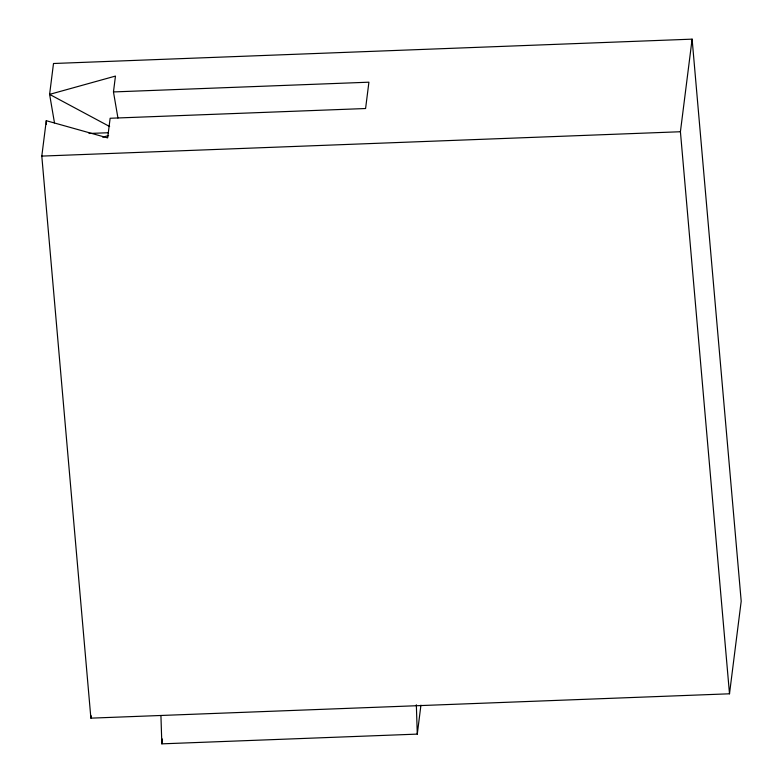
<?xml version="1.0" encoding="UTF-8"?>
<svg xmlns="http://www.w3.org/2000/svg" width="783" height="783" viewBox="0 0 783 783"><rect width="100%" height="100%" fill="white"/><g stroke="black" fill="none" stroke-linecap="round" stroke-linejoin="round"><path stroke-width="1.17" d="M54.477 122.853L49.603 94.371L53.498 63.501L692.113 39.15L741.198 601.197L729.502 693.797L90.887 718.148L41.802 156.091L46.275 120.699L107.653 137.896L110.139 118.262L365.583 108.524L368.91 82.195L113.466 91.934L117.939 118.037M113.466 91.934L115.463 76.078L49.603 94.371L109.649 126.533M90.887 718.148L91.18 715.789M420.931 705.17L417.28 734.111L161.836 743.85L162.443 739.025M729.502 693.797L680.417 131.74L692.113 39.15M102.73 137.182L108.612 135.547M89.047 133.472L108.328 132.738M41.802 156.091L680.417 131.74M416.341 704.788L417.28 734.111M160.936 715.75L161.836 743.85M46.275 120.699L46.393 124.311"/></g></svg>
